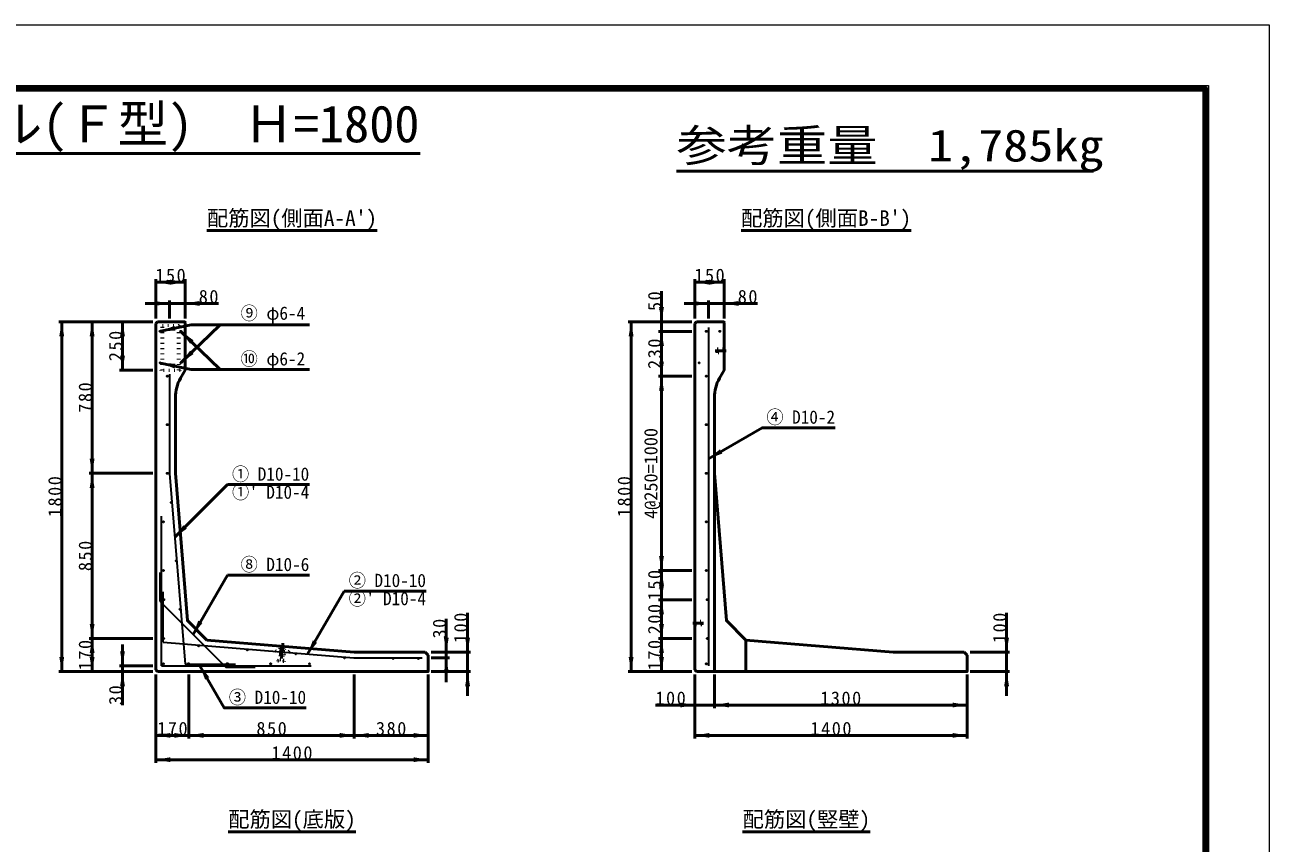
# Model space of a CAD drawing. Units: millimetres, scale not verified. Extents: x -2102 to 2102, y -1485 to 1485.
# Drawn here: x 54 to 2102, y 138 to 1485 of the extents above; entities that cross this region are included whole.
import ezdxf
from ezdxf.enums import TextEntityAlignment as Align

# ---------------------------------------------------------------- set-up
doc = ezdxf.new("R2010")
doc.units = ezdxf.units.MM
doc.header["$LTSCALE"] = 5
doc.linetypes.add('DOTTED', pattern=[1.75, 0.25, -1.5])
doc.linetypes.add('LONG_DASHED_DOTTED', pattern=[15.25, 12, -1.5, 0.25, -1.5])
doc.layers.add('0-0_V-nasSTD', color=7, linetype='Continuous', lineweight=50)
doc.layers.add('0-1_0', color=7, linetype='Continuous', lineweight=100)
doc.styles.add('ＭＳ ゴシック', font='')
doc.styles.get('ＭＳ ゴシック').set_extended_font_data('MS Gothic')

msp = doc.modelspace()

# ---------------------------------------------------------------- linework, layer by layer
at = {"layer": '0-0_V-nasSTD'}
for p, q in [((-705.024, 1273.465), (705.024, 1273.465)), ((354.161, 1146.466), (634.161, 1146.466)), ((1233.361, 1146.466), (1513.361, 1146.466)), ((270.161, 1066.466), (270.161, 1001.466)), ((318.161, 1066.466), (318.161, 1001.466)), ((1157.361, 1066.466), (1157.361, 1001.466)), ((1205.361, 1066.466), (1205.361, 1001.466)), ((318.161, 1061.466), (270.161, 1061.466)), ((1102.361, 1046.466), (1102.361, 996.466)), ((1205.361, 1061.466), (1157.361, 1061.466)), ((252.561, 1026.466), (292.561, 1026.466)), ((292.561, 1031.466), (292.561, 1001.466)), ((292.561, 1026.466), (318.161, 1026.466)), ((318.161, 1026.466), (373.161, 1026.466)), ((1139.761, 1026.466), (1179.761, 1026.466)), ((1179.761, 1031.466), (1179.761, 1001.466)), ((1179.761, 1026.466), (1205.361, 1026.466)), ((1205.361, 1026.466), (1260.361, 1026.466)), ((265.161, 996.466), (110.161, 996.466)), ((115.161, 996.466), (115.161, 420.466)), ((165.161, 996.466), (165.161, 746.866)), ((215.161, 996.466), (215.161, 916.466)), ((273.041, 996.466), (270.161, 993.586)), ((270.161, 993.586), (270.161, 423.346)), ((316.561, 996.466), (273.041, 996.466)), ((327.98, 991.346), (277.98, 980.667)), ((375.98, 991.346), (311.97, 929.294)), ((327.98, 991.346), (522.795, 991.346)), ((1152.361, 996.466), (1047.361, 996.466)), ((1052.361, 996.466), (1052.361, 420.466)), ((1102.361, 996.466), (1102.361, 980.466)), ((1160.241, 996.466), (1157.361, 993.586)), ((1157.361, 993.586), (1157.361, 423.346)), ((1203.761, 996.466), (1160.241, 996.466)), ((375.98, 917.746), (311.97, 979.798)), ((1152.361, 980.466), (1097.361, 980.466)), ((1102.361, 980.466), (1102.361, 906.866)), ((327.98, 917.746), (277.98, 928.425)), ((265.161, 916.466), (210.161, 916.466)), ((327.98, 917.746), (522.795, 917.746)), ((1152.361, 906.866), (1097.361, 906.866)), ((1102.361, 906.866), (1102.361, 586.866)), ((1189.361, 871.604), (1189.361, 420.466)), ((265.161, 746.866), (160.161, 746.866)), ((165.161, 746.866), (165.161, 474.866)), ((301.184, 641.575), (387.795, 728.187)), ((387.795, 728.187), (522.795, 728.187)), ((331.337, 481.642), (387.795, 579.43)), ((387.795, 579.43), (522.795, 579.43)), ((1152.361, 586.866), (1097.361, 586.866)), ((1102.361, 586.866), (1102.361, 538.866)), ((519.942, 449.143), (579.942, 553.066)), ((579.942, 553.066), (714.942, 553.066)), ((1152.361, 538.866), (1097.361, 538.866)), ((1102.361, 538.866), (1102.361, 474.866)), ((748.161, 452.466), (748.161, 507.466)), ((265.161, 474.866), (160.161, 474.866)), ((165.161, 474.866), (165.161, 420.466)), ((596.561, 452.466), (354.126, 472.431)), ((1152.361, 474.866), (1097.361, 474.866)), ((1102.361, 474.866), (1102.361, 420.466)), ((1483.761, 452.466), (1241.326, 472.431)), ((1241.326, 472.431), (1241.326, 420.466)), ((596.561, 452.466), (713.361, 452.466)), ((596.561, 452.466), (713.361, 452.466)), ((713.361, 452.466), (718.161, 447.666)), ((788.161, 452.466), (723.161, 452.466)), ((1483.761, 452.466), (1600.561, 452.466)), ((1600.561, 452.466), (1605.361, 447.666)), ((1675.361, 452.466), (1610.361, 452.466)), ((753.161, 442.866), (723.161, 442.866)), ((265.161, 420.466), (110.161, 420.466)), ((265.161, 430.066), (210.161, 430.066)), ((215.161, 420.466), (215.161, 365.466)), ((270.161, 423.346), (273.041, 420.466)), ((270.161, 270.466), (270.161, 415.466)), ((324.561, 310.466), (324.561, 415.466)), ((596.561, 310.466), (596.561, 415.466)), ((718.161, 270.466), (718.161, 415.466)), ((788.161, 420.466), (723.161, 420.466)), ((783.161, 420.466), (783.161, 380.466)), ((1152.361, 420.466), (1047.361, 420.466)), ((1157.361, 423.346), (1160.241, 420.466)), ((1157.361, 310.466), (1157.361, 415.466)), ((1189.361, 360.466), (1189.361, 415.466)), ((1605.361, 310.466), (1605.361, 415.466)), ((1675.361, 420.466), (1610.361, 420.466)), ((1670.361, 420.466), (1670.361, 380.466)), ((1157.361, 365.466), (1092.361, 365.466)), ((1189.361, 365.466), (1157.361, 365.466)), ((324.561, 315.466), (270.161, 315.466)), ((596.561, 315.466), (324.561, 315.466)), ((718.161, 315.466), (596.561, 315.466)), ((1605.361, 315.466), (1157.361, 315.466)), ((718.161, 275.466), (270.161, 275.466)), ((389.161, 156.866), (599.161, 156.866)), ((1235.881, 156.866), (1445.881, 156.866))]:
    msp.add_line(p, q, dxfattribs=at)
at = {"layer": '0-0_V-nasSTD', "linetype": 'DOTTED'}
for p, q in [((277.361, 996.466), (279.761, 990.066)), ((279.761, 916.466), (279.761, 990.066)), ((308.561, 990.066), (279.761, 990.066)), ((281.361, 916.466), (281.361, 990.066)), ((306.961, 916.466), (306.961, 990.066)), ((308.561, 990.066), (310.961, 996.466)), ((308.561, 916.466), (308.561, 990.066)), ((1194.161, 945.266), (1194.161, 951.666)), ((1194.161, 951.666), (1205.361, 951.666)), ((1205.361, 945.266), (1194.161, 945.266)), ((310.161, 916.466), (278.161, 916.466)), ((278.161, 915.826), (278.161, 916.466)), ((310.161, 915.826), (278.161, 915.826)), ((310.161, 915.826), (310.161, 916.466)), ((1157.361, 503.666), (1168.561, 503.666)), ((1168.561, 497.266), (1157.361, 497.266)), ((1168.561, 497.266), (1168.561, 503.666)), ((474.175, 459.334), (473.991, 457.102)), ((473.991, 457.102), (475.666, 456)), ((473.991, 457.102), (481.964, 456.445)), ((474.175, 459.334), (482.148, 458.677)), ((475.666, 456), (474.353, 440.054)), ((475.666, 456), (480.131, 455.633)), ((480.131, 455.633), (478.818, 439.687)), ((480.131, 455.633), (481.964, 456.445)), ((482.148, 458.677), (481.964, 456.445)), ((470.873, 438.736), (470.794, 437.779)), ((470.794, 437.779), (481.956, 436.86)), ((470.873, 438.736), (474.353, 440.054)), ((470.873, 438.736), (482.035, 437.816)), ((474.353, 440.054), (478.818, 439.687)), ((478.818, 439.687), (482.035, 437.816)), ((482.035, 437.816), (481.956, 436.86))]:
    msp.add_line(p, q, dxfattribs=at)
at = {"layer": '0-0_V-nasSTD', "lineweight": 35}
for p, q in [((1179.761, 986.866), (1179.761, 430.066)), ((292.561, 910.066), (292.561, 746.471)), ((292.561, 746.471), (318.407, 432.626)), ((279.121, 430.066), (279.121, 676.466)), ((277.201, 535.777), (277.201, 583.777)), ((277.201, 535.777), (385.472, 427.506)), ((282.321, 468.712), (282.321, 551.592)), ((282.321, 468.712), (596.166, 442.866)), ((318.407, 432.626), (401.287, 432.626)), ((596.166, 442.866), (708.561, 442.866)), ((279.121, 430.066), (525.521, 430.066)), ((385.472, 427.506), (433.472, 427.506))]:
    msp.add_line(p, q, dxfattribs=at)
at = {"layer": '0-0_V-nasSTD', "linetype": 'LONG_DASHED_DOTTED'}
for p, q in [((1190.961, 948.466), (1208.561, 948.466)), ((1171.761, 500.466), (1154.161, 500.466)), ((478.834, 467.178), (476.782, 442.262))]:
    msp.add_line(p, q, dxfattribs=at)
at = {"layer": '0-0_V-nasSTD', "lineweight": 18}
for points in [[(-2102.5, -1485), (-2102.5, 1485), (2102.5, 1485), (2102.5, -1485)], [(-2002.5, -1385), (-2002.5, 1385), (2002.5, 1385), (2002.5, -1385)]]:
    msp.add_lwpolyline(points, close=True, dxfattribs=at)
at = {"layer": '0-0_V-nasSTD', "lineweight": 100}
msp.add_lwpolyline([(1997.5, -1380), (1997.5, 1380), (-1997.5, 1380)], dxfattribs=at)
at = {"layer": '0-0_V-nasSTD'}
for points in [[(318.161, 994.866), (318.161, 916.466), (310.735, 903.604)], [(1205.361, 994.866), (1205.361, 916.466), (1197.935, 903.604)], [(302.161, 871.604), (302.161, 746.866), (322.126, 504.431), (354.126, 472.431)], [(1179.761, 770.866), (1268.252, 821.956), (1388.252, 821.956)], [(1189.361, 746.866), (1209.326, 504.431), (1241.326, 472.431)], [(783.161, 420.466), (783.161, 452.466), (783.161, 517.466)], [(1670.361, 420.466), (1670.361, 452.466), (1670.361, 517.466)], [(215.161, 420.466), (215.161, 430.066), (215.161, 465.066)], [(748.161, 452.466), (748.161, 442.866), (748.161, 402.866)], [(273.041, 420.466), (718.161, 420.466), (718.161, 447.666)], [(1160.241, 420.466), (1605.361, 420.466), (1605.361, 447.666)], [(342.614, 430.066), (382.614, 360.784), (517.614, 360.784)], [(1605.361, 365.466), (1189.361, 365.466), (1157.361, 365.466)]]:
    msp.add_lwpolyline(points, dxfattribs=at)
at = {"layer": '0-0_V-nasSTD', "lineweight": 35}
for centre in [(277.041, 980.466), (311.281, 980.466), (1176.081, 980.466), (1198.481, 980.466), (277.041, 928.626), (311.281, 928.626), (1164.241, 928.626), (288.881, 906.866), (1176.081, 906.866), (288.881, 826.866), (1176.081, 826.866), (288.881, 746.866), (1176.081, 746.866), (295.518, 698.866), (282.481, 666.866), (1176.081, 666.866), (303.424, 602.866), (282.481, 586.866), (1176.081, 586.866), (283.281, 538.866), (1177.841, 538.866), (310.012, 522.866), (283.281, 474.866), (1177.841, 474.866), (340.561, 462.956), (420.561, 456.368), (500.561, 449.779), (282.481, 433.266), (323.851, 433.586), (387.601, 433.586), (458.961, 433.266), (522.961, 433.266), (580.561, 443.191), (660.561, 441.906), (702.161, 441.906), (1176.081, 433.266)]:
    msp.add_circle(centre, 0.96, dxfattribs=at)
at = {"layer": '0-0_V-nasSTD'}
for centre, radius, start, end in [((316.561, 994.866), 1.6, 0, 90), ((1203.761, 994.866), 1.6, 0, 90), ((366.161, 871.604), 64, 150, 180), ((1253.361, 871.604), 64, 150, 180)]:
    msp.add_arc(centre, radius, start, end, dxfattribs=at)
at = {"layer": '0-0_V-nasSTD', "linetype": 'DOTTED'}
msp.add_arc((478.424, 462.195), 13.76, 175.29215, 355.29215, dxfattribs=at)
at = {"layer": '0-0_V-nasSTD'}
for points in [[(270.161, 1061.466), (294.161, 1061.466), (294.161, 1065.466)], [(294.161, 1061.466), (294.161, 1065.466), (318.161, 1061.466)], [(1157.361, 1061.466), (1181.361, 1061.466), (1181.361, 1065.466)], [(1181.361, 1061.466), (1181.361, 1065.466), (1205.361, 1061.466)], [(270.161, 1061.466), (294.161, 1057.466), (294.161, 1061.466)], [(294.161, 1057.466), (294.161, 1061.466), (318.161, 1061.466)], [(1157.361, 1061.466), (1181.361, 1057.466), (1181.361, 1061.466)], [(1181.361, 1057.466), (1181.361, 1061.466), (1205.361, 1061.466)], [(268.561, 1026.466), (268.561, 1030.466), (292.561, 1026.466)], [(268.561, 1022.466), (268.561, 1026.466), (292.561, 1026.466)], [(318.161, 1026.466), (342.161, 1026.466), (342.161, 1030.466)], [(318.161, 1026.466), (342.161, 1022.466), (342.161, 1026.466)], [(1155.761, 1026.466), (1155.761, 1030.466), (1179.761, 1026.466)], [(1155.761, 1022.466), (1155.761, 1026.466), (1179.761, 1026.466)], [(1205.361, 1026.466), (1229.361, 1026.466), (1229.361, 1030.466)], [(1205.361, 1026.466), (1229.361, 1022.466), (1229.361, 1026.466)], [(1098.361, 1020.466), (1102.361, 996.466), (1102.361, 1020.466)], [(1102.361, 996.466), (1102.361, 1020.466), (1106.361, 1020.466)], [(111.161, 972.466), (115.161, 972.466), (115.161, 996.466)], [(115.161, 972.466), (115.161, 996.466), (119.161, 972.466)], [(161.161, 972.466), (165.161, 972.466), (165.161, 996.466)], [(165.161, 972.466), (165.161, 996.466), (169.161, 972.466)], [(211.161, 972.466), (215.161, 972.466), (215.161, 996.466)], [(215.161, 972.466), (215.161, 996.466), (219.161, 972.466)], [(277.98, 980.667), (300.615, 989.591), (301.451, 985.68)], [(277.98, 980.667), (301.451, 985.68), (302.286, 981.768)], [(1048.361, 972.466), (1052.361, 972.466), (1052.361, 996.466)], [(1052.361, 972.466), (1052.361, 996.466), (1056.361, 972.466)], [(311.97, 979.798), (326.418, 960.221), (329.202, 963.093)], [(311.97, 979.798), (329.202, 963.093), (331.987, 965.965)], [(1098.361, 956.466), (1102.361, 956.466), (1102.361, 980.466)], [(1102.361, 956.466), (1102.361, 980.466), (1106.361, 956.466)], [(311.97, 929.294), (326.418, 948.871), (329.202, 945.999)], [(311.97, 929.294), (329.202, 945.999), (331.987, 943.127)], [(211.161, 940.466), (215.161, 916.466), (215.161, 940.466)], [(215.161, 916.466), (215.161, 940.466), (219.161, 940.466)], [(277.98, 928.425), (300.615, 919.501), (301.451, 923.412)], [(277.98, 928.425), (301.451, 923.412), (302.286, 927.324)], [(1098.361, 930.866), (1102.361, 906.866), (1102.361, 930.866)], [(1102.361, 906.866), (1102.361, 930.866), (1106.361, 930.866)], [(1098.361, 882.866), (1102.361, 882.866), (1102.361, 906.866)], [(1102.361, 882.866), (1102.361, 906.866), (1106.361, 882.866)], [(1179.761, 770.866), (1198.546, 786.33), (1200.546, 782.866)], [(1179.761, 770.866), (1200.546, 782.866), (1202.546, 779.402)], [(161.161, 770.866), (165.161, 746.866), (165.161, 770.866)], [(165.161, 746.866), (165.161, 770.866), (169.161, 770.866)], [(161.161, 722.866), (165.161, 722.866), (165.161, 746.866)], [(165.161, 722.866), (165.161, 746.866), (169.161, 722.866)], [(301.184, 641.575), (315.326, 661.374), (318.154, 658.546)], [(301.184, 641.575), (318.154, 658.546), (320.983, 655.718)], [(1098.361, 610.866), (1102.361, 586.866), (1102.361, 610.866)], [(1102.361, 586.866), (1102.361, 610.866), (1106.361, 610.866)], [(1098.361, 562.866), (1102.361, 562.866), (1102.361, 586.866)], [(1102.361, 562.866), (1102.361, 586.866), (1106.361, 562.866)], [(1098.361, 562.866), (1102.361, 538.866), (1102.361, 562.866)], [(1102.361, 538.866), (1102.361, 562.866), (1106.361, 562.866)], [(1098.361, 514.866), (1102.361, 514.866), (1102.361, 538.866)], [(1102.361, 514.866), (1102.361, 538.866), (1106.361, 514.866)], [(161.161, 498.866), (165.161, 474.866), (165.161, 498.866)], [(165.161, 474.866), (165.161, 498.866), (169.161, 498.866)], [(331.337, 481.642), (339.873, 504.426), (343.337, 502.426)], [(331.337, 481.642), (343.337, 502.426), (346.801, 500.426)], [(1098.361, 498.866), (1102.361, 474.866), (1102.361, 498.866)], [(1102.361, 474.866), (1102.361, 498.866), (1106.361, 498.866)], [(161.161, 450.866), (165.161, 450.866), (165.161, 474.866)], [(165.161, 450.866), (165.161, 474.866), (169.161, 450.866)], [(519.942, 449.143), (528.478, 471.928), (531.942, 469.928)], [(744.161, 476.466), (748.161, 452.466), (748.161, 476.466)], [(748.161, 452.466), (748.161, 476.466), (752.161, 476.466)], [(779.161, 476.466), (783.161, 452.466), (783.161, 476.466)], [(783.161, 452.466), (783.161, 476.466), (787.161, 476.466)], [(1098.361, 450.866), (1102.361, 450.866), (1102.361, 474.866)], [(1102.361, 450.866), (1102.361, 474.866), (1106.361, 450.866)], [(1666.361, 476.466), (1670.361, 452.466), (1670.361, 476.466)], [(1670.361, 452.466), (1670.361, 476.466), (1674.361, 476.466)], [(211.161, 454.066), (215.161, 430.066), (215.161, 454.066)], [(215.161, 430.066), (215.161, 454.066), (219.161, 454.066)], [(519.942, 449.143), (531.942, 469.928), (535.406, 467.928)], [(111.161, 444.466), (115.161, 420.466), (115.161, 444.466)], [(115.161, 420.466), (115.161, 444.466), (119.161, 444.466)], [(161.161, 444.466), (165.161, 420.466), (165.161, 444.466)], [(165.161, 420.466), (165.161, 444.466), (169.161, 444.466)], [(744.161, 418.866), (748.161, 418.866), (748.161, 442.866)], [(748.161, 418.866), (748.161, 442.866), (752.161, 418.866)], [(1048.361, 444.466), (1052.361, 420.466), (1052.361, 444.466)], [(1052.361, 420.466), (1052.361, 444.466), (1056.361, 444.466)], [(1098.361, 444.466), (1102.361, 420.466), (1102.361, 444.466)], [(1102.361, 420.466), (1102.361, 444.466), (1106.361, 444.466)], [(211.161, 396.466), (215.161, 396.466), (215.161, 420.466)], [(215.161, 396.466), (215.161, 420.466), (219.161, 396.466)], [(342.614, 430.066), (351.15, 407.281), (354.614, 409.281)], [(342.614, 430.066), (354.614, 409.281), (358.078, 411.281)], [(779.161, 396.466), (783.161, 396.466), (783.161, 420.466)], [(783.161, 396.466), (783.161, 420.466), (787.161, 396.466)], [(1666.361, 396.466), (1670.361, 396.466), (1670.361, 420.466)], [(1670.361, 396.466), (1670.361, 420.466), (1674.361, 396.466)], [(1133.361, 365.466), (1133.361, 369.466), (1157.361, 365.466)], [(1189.361, 365.466), (1213.361, 365.466), (1213.361, 369.466)], [(1581.361, 365.466), (1581.361, 369.466), (1605.361, 365.466)], [(1133.361, 361.466), (1133.361, 365.466), (1157.361, 365.466)], [(1189.361, 365.466), (1213.361, 361.466), (1213.361, 365.466)], [(1581.361, 361.466), (1581.361, 365.466), (1605.361, 365.466)], [(270.161, 315.466), (294.161, 315.466), (294.161, 319.466)], [(270.161, 315.466), (294.161, 311.466), (294.161, 315.466)], [(300.561, 315.466), (300.561, 319.466), (324.561, 315.466)], [(300.561, 311.466), (300.561, 315.466), (324.561, 315.466)], [(324.561, 315.466), (348.561, 315.466), (348.561, 319.466)], [(324.561, 315.466), (348.561, 311.466), (348.561, 315.466)], [(572.561, 315.466), (572.561, 319.466), (596.561, 315.466)], [(572.561, 311.466), (572.561, 315.466), (596.561, 315.466)], [(596.561, 315.466), (620.561, 315.466), (620.561, 319.466)], [(596.561, 315.466), (620.561, 311.466), (620.561, 315.466)], [(694.161, 315.466), (694.161, 319.466), (718.161, 315.466)], [(694.161, 311.466), (694.161, 315.466), (718.161, 315.466)], [(1157.361, 315.466), (1181.361, 315.466), (1181.361, 319.466)], [(1157.361, 315.466), (1181.361, 311.466), (1181.361, 315.466)], [(1581.361, 315.466), (1581.361, 319.466), (1605.361, 315.466)], [(1581.361, 311.466), (1581.361, 315.466), (1605.361, 315.466)], [(270.161, 275.466), (294.161, 275.466), (294.161, 279.466)], [(270.161, 275.466), (294.161, 271.466), (294.161, 275.466)], [(694.161, 275.466), (694.161, 279.466), (718.161, 275.466)], [(694.161, 271.466), (694.161, 275.466), (718.161, 275.466)]]:
    msp.add_solid(points, dxfattribs=at)
at = {"layer": '0-1_0', "lineweight": 50}
msp.add_line((1126.869, 1244.328), (1813.669, 1244.328), dxfattribs=at)

# ---------------------------------------------------------------- texts
at = {"layer": '0-0_V-nasSTD', "style": 'ＭＳ ゴシック'}
for s, height, p in [('1ｓｔタッチウォール(Ｆ型)  Ｈ=1800', 60.81, (-705.024, 1273.465)), ("配筋図(側面A-A')", 25.66, (354.161, 1146.466)), ("配筋図(側面B-B')", 25.66, (1233.361, 1146.466)), ('配筋図(底版)', 25.66, (389.161, 156.866)), ('配筋図(竪壁)', 25.66, (1235.881, 156.866))]:
    msp.add_text(s, height=height, dxfattribs=at).set_placement(p, align=Align.BOTTOM_LEFT)
for s, height, width, p in [('参考重量\u30001,785kg', 52.79, 1.15, (1126.869, 1244.328)), ('⑨ φ6-4', 21.85, 0.95, (409.525, 993.078)), ('⑩ φ6-2', 21.85, 0.95, (409.525, 917.878)), ('④ D10-2', 21.85, 0.95, (1274.982, 821.956)), ('① D10-10', 21.85, 0.95, (395.366, 728.187)), ("①' D10-4", 21.85, 0.95, (395.366, 698.379)), ('⑧ D10-6', 21.85, 0.95, (409.525, 579.43)), ('② D10-10', 21.85, 0.95, (587.513, 553.066)), ("②' D10-4", 21.85, 0.95, (587.513, 523.258)), ('③ D10-10', 21.85, 0.95, (390.185, 360.784))]:
    msp.add_text(s, height=height, dxfattribs=dict(at, width=width)).set_placement(p, align=Align.BOTTOM_LEFT)
msp.add_text('4@250=1000', height=21.99, rotation=90, dxfattribs=at).set_placement((1102.361, 671.866), align=Align.BOTTOM_LEFT)
at = {"layer": '0-0_V-nasSTD', "char_height": 21.99, "attachment_point": 7, "style": 'ＭＳ ゴシック'}
for s, insert in [('\\T1.17;150', (269.161, 1061.466)), ('\\T1.17;150', (1156.361, 1061.466)), ('\\T1.17;80', (340.661, 1026.466)), ('\\T1.17;80', (1227.861, 1026.466)), ('\\T1.17;100', (1092.361, 365.466)), ('\\T1.17;1300', (1363.611, 365.466)), ('\\T1.17;170', (272.361, 315.466)), ('\\T1.17;850', (435.561, 315.466)), ('\\T1.17;380', (632.361, 315.466)), ('\\T1.17;1400', (1347.611, 315.466)), ('\\T1.17;1400', (460.411, 275.466))]:
    msp.add_mtext(s, dxfattribs=dict(at, insert=insert))
at = {"layer": '0-0_V-nasSTD', "char_height": 21.99, "attachment_point": 7, "rotation": 90, "style": 'ＭＳ ゴシック'}
for s, insert in [('\\T1.17;50', (1102.361, 1013.966)), ('\\T1.17;250', (215.161, 931.466)), ('\\T1.17;230', (1102.361, 918.666)), ('\\T1.17;780', (165.161, 846.666)), ('\\T1.17;1800', (115.161, 674.716)), ('\\T1.17;1800', (1052.361, 674.716)), ('\\T1.17;850', (165.161, 585.866)), ('\\T1.17;150', (1102.361, 537.866)), ('\\T1.17;100', (783.161, 467.466)), ('\\T1.17;200', (1102.361, 481.866)), ('\\T1.17;100', (1670.361, 467.466)), ('\\T1.17;30', (748.161, 474.966)), ('\\T1.17;170', (165.161, 422.666)), ('\\T1.17;170', (1102.361, 422.666)), ('\\T1.17;30', (215.161, 365.466))]:
    msp.add_mtext(s, dxfattribs=dict(at, insert=insert))

doc.saveas('drawing.dxf')
